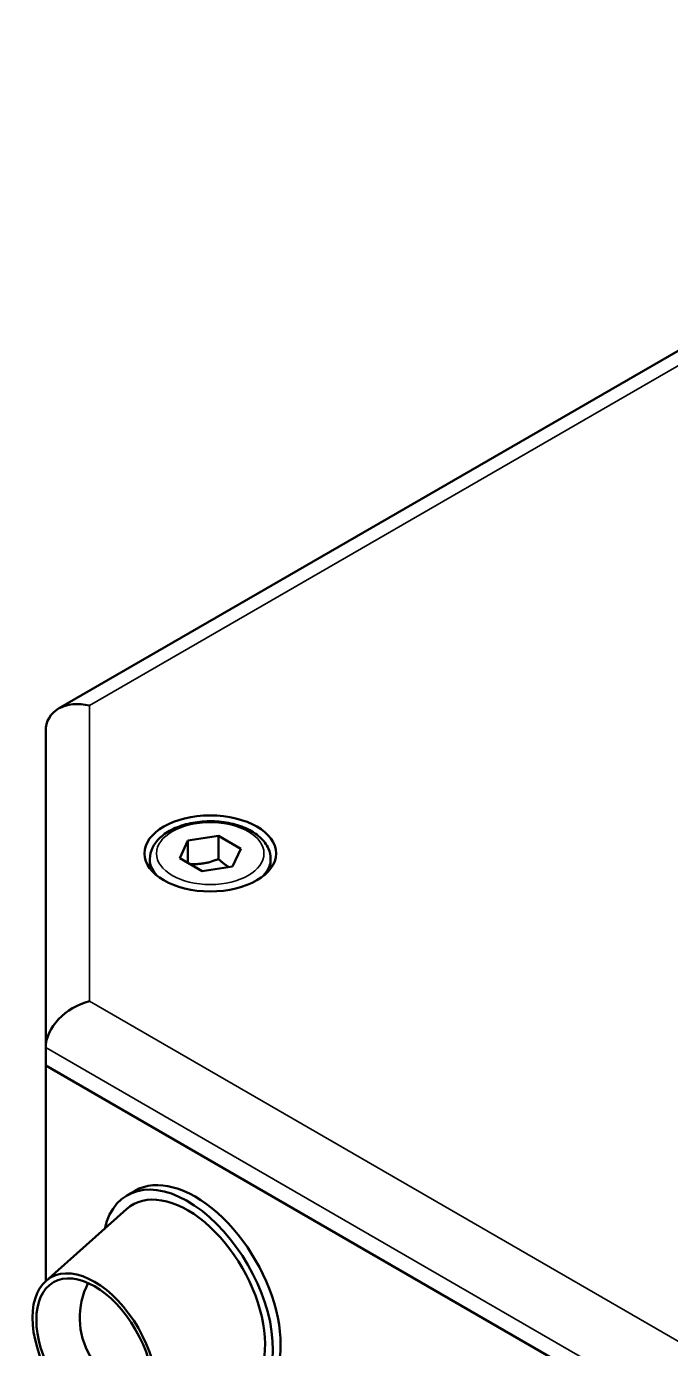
# Model space of a CAD drawing. Header units: inches. Extents: x -24.6 to 49, y -43 to 20.8.
# Drawn here: x -24.56 to -21.09, y 13.7 to 20.82 of the extents above; entities that cross this region are included whole.
import ezdxf

# ---------------------------------------------------------------- set-up
doc = ezdxf.new("R2010")
doc.units = ezdxf.units.IN
doc.header["$MEASUREMENT"] = 0
doc.layers.add('Visible (ANSI)', color=7, linetype='Continuous', lineweight=50)
doc.layers.add('Visible Narrow (ANSI)', color=7, linetype='Continuous', lineweight=35)

msp = doc.modelspace()

# ---------------------------------------------------------------- linework, layer by layer
at = {"layer": 'Visible (ANSI)'}
for p, q in [((-18.023, 20.8185), (-24.3836, 17.1462)), ((-24.4528, 17.0264), (-24.4528, 15.3216)), ((-23.6875, 16.4364), (-23.5228, 16.4619)), ((-23.5228, 16.4619), (-23.4023, 16.3923)), ((-23.5228, 16.3365), (-23.5228, 16.4619)), ((-23.7316, 16.3414), (-23.6875, 16.4364)), ((-23.6875, 16.4364), (-23.6875, 16.3159)), ((-23.4023, 16.3923), (-23.4464, 16.2972)), ((-23.8918, 16.3379), (-23.8918, 16.2851)), ((-23.6111, 16.2718), (-23.7316, 16.3414)), ((-23.2422, 16.3379), (-23.2422, 16.2851)), ((-23.4464, 16.2972), (-23.6111, 16.2718)), ((-24.4528, 15.2251), (-24.4528, 15.3216)), ((-24.4528, 14.0652), (-24.4528, 15.2251)), ((-24.4528, 15.2251), (-18.0517, 11.5295)), ((-24.4528, 15.2251), (-18.0517, 11.5295)), ((-23.9721, 14.5512), (-24.0139, 14.5271)), ((-24.4526, 14.0654), (-24.0171, 14.4523))]:
    msp.add_line(p, q, dxfattribs=at)
msp.add_arc((-23.8561, 13.8681), 0.4134, 153.16429, 266.83571, dxfattribs=at)
for centre, major_axis, ratio, start_param, end_param in [((-24.2166, 16.9699), (0.2182, -0.126), 0.717439, 1.963495, 3.534292), ((-24.2166, 15.3781), (-0.2182, -0.126), 0.717439, 4.31969, 5.890486), ((-23.6891, 13.9645), (0.3248, -0.5626), 0.57735, 5.73536, 9.972603), ((-23.6473, 13.9886), (0.3248, -0.5626), 0.57735, 0, 3.141593), ((-23.6891, 13.9645), (0.2953, -0.5114), 0.57735, 6.16506, 9.542904)]:
    msp.add_ellipse(centre, major_axis=major_axis, ratio=ratio, start_param=start_param, end_param=end_param, dxfattribs=at)
for centre, major_axis in [((-23.567, 16.3668), (-0.3543, 0)), ((-24.1902, 13.6752), (-0.2362, 0.4091)), ((-24.1902, 13.6752), (-0.2215, 0.3836))]:
    msp.add_ellipse(centre, major_axis=major_axis, ratio=0.57735, dxfattribs=at)
msp.add_open_spline([(-23.8918, 16.3379), (-23.8918, 16.3581), (-23.887, 16.3783), (-23.8687, 16.4172), (-23.8545, 16.4356), (-23.8171, 16.4704), (-23.793, 16.4862), (-23.7376, 16.5124), (-23.7062, 16.5227), (-23.6402, 16.5365), (-23.6055, 16.5401), (-23.5363, 16.5406), (-23.5017, 16.5375), (-23.4355, 16.5248), (-23.404, 16.5151), (-23.3469, 16.4897), (-23.3214, 16.4738), (-23.28, 16.4368), (-23.2638, 16.4158), (-23.2462, 16.3751), (-23.2422, 16.3565), (-23.2422, 16.3379)], degree=3, knots=[0.785398, 0.785398, 0.785398, 0.785398, 1.051193, 1.051193, 1.340817, 1.340817, 1.668912, 1.668912, 2.007623, 2.007623, 2.343756, 2.343756, 2.678315, 2.678315, 3.014231, 3.014231, 3.352883, 3.352883, 3.682483, 3.682483, 3.926991, 3.926991, 3.926991, 3.926991], dxfattribs=at)
for points, weights in [([(-23.5228, 16.3365), (-23.6014, 16.3052), (-23.6778, 16.3103)], [1, 1.14666441016, 1.01523736138]), ([(-23.4676, 16.294), (-23.4933, 16.3096), (-23.5228, 16.3365)], [1.07672477615, 1.07039454817, 1])]:
    msp.add_rational_spline(points, weights, degree=2, dxfattribs=at)
at = {"layer": 'Visible Narrow (ANSI)'}
for p, q in [((-24.2166, 17.1627), (-17.9538, 20.7785)), ((-24.2166, 15.5709), (-24.2166, 17.1627)), ((-17.9538, 11.9552), (-24.2166, 15.5709)), ((-24.4528, 15.3216), (-18.0517, 11.6259))]:
    msp.add_line(p, q, dxfattribs=at)
msp.add_ellipse((-23.567, 16.3668), major_axis=(0.2894, 0), ratio=0.57735, dxfattribs=at)
for major_axis, start_param, end_param in [((-0.3248, 0), 0, 0.569132), ((0.3248, 0), 5.714053, 6.283185)]:
    msp.add_ellipse((-23.567, 16.3379), major_axis=major_axis, ratio=0.57735, start_param=start_param, end_param=end_param, dxfattribs=at)

doc.saveas('drawing.dxf')
